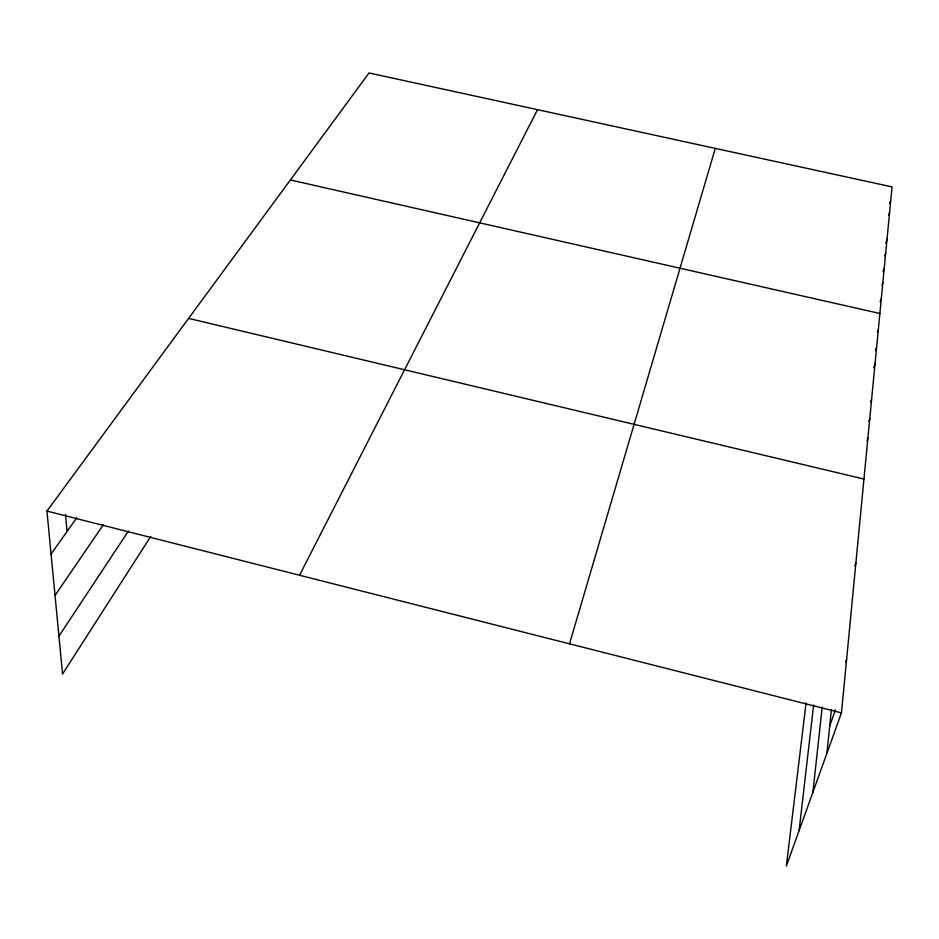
<?xml version="1.0" encoding="UTF-8"?>
<svg xmlns="http://www.w3.org/2000/svg" width="939" height="939" viewBox="0 0 939 939"><rect width="100%" height="100%" fill="white"/><g stroke="black" fill="none" stroke-linecap="round" stroke-linejoin="round"><path stroke-width="1.41" d="M806.085 702.865L786.354 866.028L841.461 712.901L892.05 186.884L369.027 72.972L46.95 511.086L62.561 673.991L150.721 536.439M826.872 753.43L831.426 709.379M812.869 792.352L822.212 707.055M799.101 830.592L813.62 705.013M569.515 643.825L715.283 148.385M889.597 203.622L890.43 200.852M888.764 215.172L889.597 212.378M885.77 243.365L887.015 239.269M884.831 256.03L885.665 253.284M883.012 271.841L883.857 269.07M882.003 285.303L882.848 282.522M880.136 301.83L880.97 299.13M877.46 332.406L878.317 329.659M875.418 350.482L876.287 347.723M873.751 367.701L875.066 363.534M870.735 402.279L871.592 399.568M868.904 421.2L869.772 418.465M867.014 440.731L867.906 437.985M854.948 565.818L855.875 563.083M845.663 662.018L846.614 659.331M829.7 726.058L835.452 709.884M299.553 575.255L537.507 109.675M58.934 636.161L128.432 531.016M55.037 595.42L103.302 524.819M51.07 554.057L76.775 517.753M290.362 179.971L879.878 313.485M188.61 318.391L863.95 479.031M46.95 511.086L841.461 712.901M65.554 514.419L67.033 531.509"/></g></svg>
